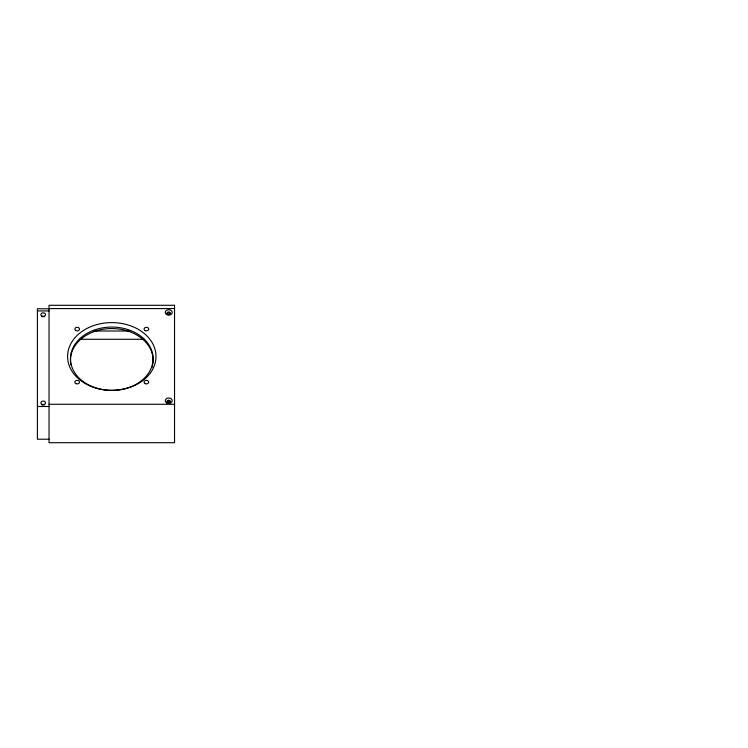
<?xml version="1.0" encoding="UTF-8"?>
<svg xmlns="http://www.w3.org/2000/svg" width="748" height="748" viewBox="0 0 748 748"><rect width="100%" height="100%" fill="white"/><g stroke="black" fill="none" stroke-linecap="round" stroke-linejoin="round"><path stroke-width="1.12" d="M49.041 308.587L174.536 308.587M49.041 308.793L37.4 308.793L37.4 439.216L49.041 439.216M37.4 310.934L49.041 310.934M93.519 331.018L130.517 331.018M79.634 339.274L144.392 339.274M49.041 404.275L174.536 404.275M37.4 406.491L49.041 406.491M42.056 316.797A2.328 1.786 0 0 1 44.384 316.797M42.056 405.033A2.328 1.786 0 0 1 44.384 405.033M153.022 362.097A41.308 31.64 0 0 1 151.966 367.558M70.938 364.931A41.308 31.64 0 0 1 109.208 328.624A41.308 31.64 0 0 1 153.078 360.994M166.982 314.581A1.748 1.337 0 0 1 168.721 313.103A1.748 1.337 0 0 1 170.451 314.581M166.982 402.826A1.748 1.337 0 0 1 168.721 401.349A1.748 1.337 0 0 1 170.451 402.826M174.536 305.296L49.041 305.296L49.041 442.704L174.536 442.704L174.536 305.296M167.842 402.723A1.748 1.337 0 0 0 170.46 401.564A1.748 1.337 0 0 0 167.842 400.404A1.748 1.337 0 0 0 167.842 402.723M166.664 402.835A3.488 2.674 0 0 0 172.19 400.947A3.488 2.674 0 0 0 167.3 398.226A3.488 2.674 0 0 0 166.664 402.835M167.842 314.478A1.748 1.337 0 0 0 170.46 313.319A1.748 1.337 0 0 0 167.842 312.159A1.748 1.337 0 0 0 167.842 314.478M166.664 314.581A3.488 2.674 0 0 0 172.19 312.701A3.488 2.674 0 0 0 167.3 309.981A3.488 2.674 0 0 0 166.664 314.581M88.732 385.37A44.216 33.875 0 0 0 155.986 357.31A44.216 33.875 0 0 0 90.639 326.726A44.216 33.875 0 0 0 88.732 385.37M90.246 385.716A41.308 31.64 0 0 0 153.078 359.498A41.308 31.64 0 0 0 92.032 330.925A41.308 31.64 0 0 0 90.246 385.716M145.243 330.625A2.328 1.786 0 0 0 148.73 329.083A2.328 1.786 0 0 0 145.243 327.54A2.328 1.786 0 0 0 145.243 330.625M75.52 330.345A2.328 1.786 0 0 0 79.419 329.55A2.328 1.786 0 0 0 76.567 327.362A2.328 1.786 0 0 0 75.52 330.345M145.243 383.668A2.328 1.786 0 0 0 148.73 382.125A2.328 1.786 0 0 0 145.243 380.582A2.328 1.786 0 0 0 145.243 383.668M76.006 383.668A2.328 1.786 0 0 0 79.494 382.125A2.328 1.786 0 0 0 76.006 380.582A2.328 1.786 0 0 0 76.006 383.668M41.851 404.285A2.328 1.786 0 0 0 45.535 403.022A2.328 1.786 0 0 0 42.271 401.209A2.328 1.786 0 0 0 41.851 404.285M41.851 316.039A2.328 1.786 0 0 0 45.535 314.786A2.328 1.786 0 0 0 42.271 312.973A2.328 1.786 0 0 0 41.851 316.039"/></g></svg>
